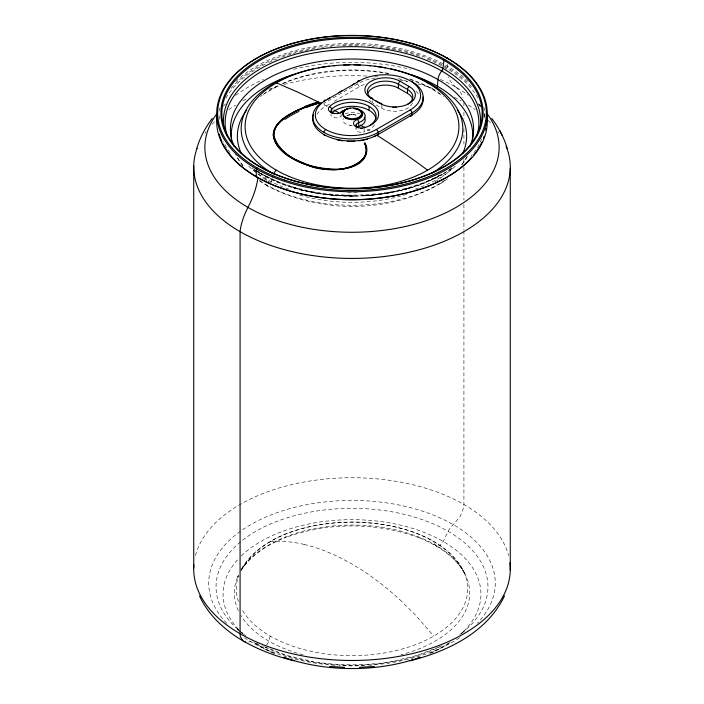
<?xml version="1.0" encoding="UTF-8"?>
<svg xmlns="http://www.w3.org/2000/svg" width="704" height="704" viewBox="0 0 704 704"><rect width="100%" height="100%" fill="white"/><g stroke="black" fill="none" stroke-linecap="round" stroke-linejoin="round"><path stroke-width="0.53" stroke-dasharray="3.52 2.64" d="M270.204 636.073L268.778 641.045A5.535 3.194 -60 0 1 268.039 642.84L267.379 643.914M271.234 181.958L272.14 179.001M238.498 575.203L237.609 577.016L238.542 575.106M241.278 569.659C264.695 531.494 314.758 522.095 356.321 522.113C396.73 523.706 445.887 535.022 465.3 574.614L459.457 565.286L461.586 568.049C450.762 553.423 434.562 543.91 417.903 537.31L418.678 537.627C376.121 522.025 327.879 522.025 285.322 537.627L286.097 537.31C269.43 543.902 253.238 553.423 242.414 568.049L246.365 563.042L240.918 570.689M467.386 156.411L460.997 165.968M461.525 633.468L463.998 631.321L459.765 634.612M260.489 96.554L262.17 95.242M444.673 180.866L448.606 177.971M450.938 168.872L442.983 173.958M266.578 184.844A2.684 1.549 -60 0 0 267.062 185.803C320.223 213.849 388.986 213.602 441.118 183.242M440.827 183.445L444.981 180.664M449.082 643.034L437.906 649.669L429.194 653.822M263.014 94.591L278.969 85.378M375.144 77.968A38.298 22.106 0 0 0 357.808 83.714L323.963 103.259A2.077 1.197 60 0 0 324.166 104.227L324.782 105.283A2.781 1.61 60 0 0 325.767 106.154L330.466 103.435M334.233 101.27L359.612 86.61A35.737 20.636 0 0 1 364.637 84.198M440.273 174.997C416.909 188.126 390.183 194.278 363.572 195.747L364.496 195.694C391.442 194.066 418.493 187.818 442.147 174.486L431.367 179.951L442.147 174.486M283.008 83.653L287.654 81.638C318.437 70.118 352.29 67.804 384.613 73.102M439.173 646.888L416.777 655.53L391.89 661.478L392.392 661.39C365.71 665.931 338.29 665.931 311.608 661.39L312.11 661.478L287.223 655.53L264.827 646.888M347.459 115.386L348.858 114.99M248.6 642.11L250.694 641.634A12.874 7.427 -60 0 1 251.073 641.564M388.238 193.002L390.764 192.553L376.35 194.718L363.572 195.747L381.85 194.005M350.434 114.761L349.298 114.946L350.205 114.805M270.204 541.622C281.582 540.654 293.058 541.86 304.163 544.421M352.264 114.655L351.129 114.708L352.07 114.673M364.232 195.756C329.164 197.446 292.864 191.787 261.923 174.522L258.192 172.163M354.314 196.046L335.826 195.457L354.314 196.046L339.768 195.756L326.682 194.586L327.65 194.718L315.762 193.002L300.256 189.684L315.762 193.002L327.65 194.718M353.021 114.69L354.094 114.761M350.293 125.374L351.182 125.462M308.845 191.69L317.671 193.327M354.886 114.884L355.854 115.069M385.616 73.242L388.828 73.911M304.225 190.617L282.647 183.955L264.15 175.234M436.621 546.198L435.961 545.89A5.535 3.194 -60 0 1 435.222 544.958L433.796 541.622M410.494 79.614L425.031 85.378L433.453 89.795L443.511 96.554M274.806 653.822L266.094 649.669L255.112 643.218M324.042 104.914L327.316 106.612M412.421 102.96A18.128 10.463 0 0 1 399.854 110.845A18.128 10.463 0 0 1 381.867 108.214L372.75 102.951L372.75 99.009M259.327 180.866L267.194 185.882A3.397 1.962 -60 0 0 269.245 185.363M256.37 170.306L263.278 174.689M256.837 171.292L253.062 168.872L257.338 171.609M257.69 171.829L261.923 174.522L257.497 171.697M264.035 175.164L264.334 175.366A9.891 5.711 -60 0 1 266.042 178.842M240.152 631.514L237.741 629.64L240.319 631.646M245.775 635.888L240.953 632.139L242.44 633.415M241.173 632.315L242.889 633.653L239.668 630.951M238.867 630.282L237.257 628.927L240.222 631.488M256.573 642.963L260.823 646.756A6.741 3.89 -60 0 0 264.238 646.738M399.837 599.65L414.973 614.557L433.796 636.073M478.43 103.919L480.753 106.163M243.003 165.968L238.471 159.658L235.435 153.947M479.204 105.046L480.339 106.885M484.062 113.802L484.792 116.626M484 113.432L485.003 117.392M266.024 178.851L266.394 182.846M356.004 128.242L356.013 129.052M463.918 102.423L463.918 106.814M463.918 112.306L463.918 118.897M463.918 128.788L463.918 144.17M463.918 159.544L463.918 162.844M463.918 167.235L463.918 200.191M463.918 204.582L463.918 229.856M463.918 230.947L463.918 504.486A15.902 9.178 -60 0 1 463.522 508.138L460.17 516.49L453.306 524.665A12.874 7.427 -60 0 0 448.114 531.309L443.177 541.482A6.741 3.89 -60 0 1 436.674 546.084M447.674 64.328L447.674 66.299A0.915 0.528 -60 0 1 446.996 67.355M381.867 104.271L381.867 108.214M364.135 128.99L364.135 131.947A5.421 3.133 0 0 1 358.116 131.71A5.421 3.133 0 0 1 356.189 128.418M341.044 114.338L341.044 116.31A5.421 3.133 0 0 1 334.567 117.709A5.421 3.133 0 0 1 330.977 114.294M451.889 167.974A126.878 73.251 0 0 1 252.111 167.974M261.07 173.404A3.423 1.971 -60 0 0 262.293 174.574A11.51 6.644 -60 0 1 263.023 174.733M440.15 174.944A128.568 74.228 0 0 1 263.85 174.944M235.849 81.47A135.309 78.118 0 0 1 238.128 79.35M240.513 77.273A135.309 78.118 0 0 1 468.151 81.47M219.006 111.25A134.35 77.563 0 0 1 220.158 107.316M231.15 88.352A134.35 77.563 0 0 1 352 44.669A134.35 77.563 0 0 1 472.85 88.352M483.842 107.316A134.35 77.563 0 0 1 484.994 111.25M316.985 114.488A35.737 20.636 0 0 1 325.767 106.154M341.044 116.31A12.945 7.471 0 0 1 341.422 115.958M345.057 113.828A12.945 7.471 0 0 1 359.753 113.942M374.554 124.846A23.795 13.737 0 0 1 364.135 131.947M398.314 78.646A38.298 22.106 0 0 1 409.42 82.377M357.808 83.714A2.077 1.197 60 0 0 358.01 84.682L358.626 85.738A2.781 1.61 60 0 0 359.612 86.61M241.771 568.594A115.676 66.783 0 0 1 419.804 534.741A115.676 66.783 0 0 1 419.804 642.963A115.676 66.783 0 0 1 241.771 609.11M238.436 601.577A115.676 66.783 0 0 1 238.436 576.127M240.926 570.548A117.691 67.945 0 0 1 431.341 542.81A117.691 67.945 0 0 1 400.858 654.817M303.142 654.817A117.691 67.945 0 0 1 240.926 615.454M238.41 610.764A117.691 67.945 0 0 1 238.41 575.23M241.314 555.94A128.938 74.439 0 0 1 419.311 530.622A128.938 74.439 0 0 1 461.252 633.653M450.164 642.382A128.938 74.439 0 0 1 430.874 653.004M273.126 653.004A128.938 74.439 0 0 1 253 641.81M242.748 633.653A128.938 74.439 0 0 1 241.314 632.298M238.498 629.438A128.938 74.439 0 0 1 238.498 558.8M267.326 643.861A6.741 3.89 -60 0 1 266.552 644.846M242.414 633.283A135.96 78.496 0 0 1 260.858 528.581A135.96 78.496 0 0 1 443.142 528.581A135.96 78.496 0 0 1 461.586 633.283M441.892 645.709A135.96 78.496 0 0 1 262.108 645.709M226.732 623.286A143.264 82.711 0 0 1 352 500.438A143.264 82.711 0 0 1 477.268 623.286M459.483 637.842A143.264 82.711 0 0 1 368.887 665.289M364.69 665.535A143.264 82.711 0 0 1 339.31 665.535M335.113 665.289A143.264 82.711 0 0 1 244.517 637.842M195.474 555.518A158.277 91.379 0 0 1 352 477.717A158.277 91.379 0 0 1 508.526 555.518M204.917 133.285A158.277 91.379 0 0 1 206.114 131.586M212.124 124.274A158.277 91.379 0 0 1 215.864 120.419M228.782 109.683A158.277 91.379 0 0 1 235.594 105.116M242.854 100.857A158.277 91.379 0 0 1 247.641 98.331M269.157 89.17A158.277 91.379 0 0 1 279.11 85.923M284.082 84.498A158.277 91.379 0 0 1 367.259 76.085M374.81 76.613A158.277 91.379 0 0 1 378.03 76.903M400.013 79.966A158.277 91.379 0 0 1 407.51 81.462M417.903 83.952A158.277 91.379 0 0 1 434.843 89.17M454.406 97.354A158.277 91.379 0 0 1 461.146 100.857M468.406 105.116A158.277 91.379 0 0 1 475.218 109.683M488.136 120.419A158.277 91.379 0 0 1 491.876 124.274M497.886 131.586A158.277 91.379 0 0 1 499.083 133.285M455.99 87.331A47.062 27.166 -60 0 1 462.95 97.706M223.362 106.11A147.118 84.938 0 0 1 225.465 103.99M235.62 95.366A147.118 84.938 0 0 1 263.586 79.438M293.568 69.37A147.118 84.938 0 0 1 410.432 69.37M440.414 79.438A147.118 84.938 0 0 1 468.38 95.366M478.535 103.99A147.118 84.938 0 0 1 480.638 106.11M456.078 87.182A60.535 34.954 -60 0 1 448.166 76.718M446.098 69.599A60.535 34.954 -60 0 1 445.834 68.068M481.642 138.899A132.818 76.683 0 0 1 470.835 156.482M230.111 152.689A132.818 76.683 0 0 1 223.555 141.742M219.287 119.258A132.818 76.683 0 0 1 219.894 114.312M225.958 98.058A132.818 76.683 0 0 1 265.989 63.8M268.814 62.454A132.818 76.683 0 0 1 276.742 59.048M281.574 57.218A132.818 76.683 0 0 1 296.278 52.624M299.253 51.858A132.818 76.683 0 0 1 317.698 48.154M321.737 47.564A132.818 76.683 0 0 1 323.77 47.3M329.947 46.614A132.818 76.683 0 0 1 332.024 46.42M342.496 45.751A132.818 76.683 0 0 1 361.504 45.751M371.976 46.42A132.818 76.683 0 0 1 374.053 46.614M380.23 47.3A132.818 76.683 0 0 1 382.263 47.564M386.302 48.154A132.818 76.683 0 0 1 422.426 57.218M427.258 59.048A132.818 76.683 0 0 1 478.042 98.058M484.106 114.312A132.818 76.683 0 0 1 484.713 119.258M455.365 166.179A121.581 70.198 0 0 1 415.026 189.244M288.974 189.244A121.581 70.198 0 0 1 248.635 166.179M467.113 156.684A120.806 69.749 0 0 1 461.023 165.563M444.752 180.215A120.806 69.749 0 0 1 259.248 180.215M242.977 165.563A120.806 69.749 0 0 1 236.887 156.684M452.241 168.265A114.646 66.185 0 0 1 433.972 182.424M406.648 194.33A114.646 66.185 0 0 1 297.352 194.33M270.934 182.952A114.646 66.185 0 0 1 251.759 168.265M263.982 93.738A114.646 66.185 0 0 1 278.546 85.325M282.242 83.618A114.646 66.185 0 0 1 390.729 73.85M409.534 78.901A114.646 66.185 0 0 1 440.018 93.738M433.567 89.857A2.825 1.628 -60 0 1 433.066 89.346M434.94 89.734A3.414 1.971 -60 0 1 433.567 89.839M357.21 192.729A110.801 63.967 0 0 1 346.79 192.729M352.264 125.453A9.381 5.421 0 0 1 343.323 118.395M346.685 115.685A9.381 5.421 0 0 1 358.274 115.878M367.286 129.272A739.534 426.976 60 0 1 369.882 130.865M304.181 544.474A236.905 136.778 60 0 1 399.819 599.694M416.134 91.186A35.737 20.636 0 0 1 418.942 94.943M371.65 102.256A18.128 10.463 0 0 1 368.289 98.727M412.095 187.361L399.485 190.731L412.095 187.361M339.504 195.694L326.682 194.586L339.504 195.694M303.213 190.45L291.905 187.361L303.213 190.45"/><path stroke-width="1.06" d="M437.976 79.578L437.422 86.214A2.684 1.549 -60 0 1 436.938 87.727L436.806 87.956M273.372 133.285C275.123 122.54 285.938 116.618 294.598 111.786M442.913 68.411L444.03 60.412M196.821 148.456C199.883 137.535 205.489 127.424 212.274 118.386M504.495 595.857C487.247 632.386 447.471 651.508 410.115 660.757M277.631 124.546C284.786 116.098 295.161 111.258 305.166 107.087M283.844 118.879C276.461 123.517 270.794 133.505 275.625 141.865A57.86 34.329 -2 0 0 277.314 144.804L279.391 147.629M327.721 99L329.604 97.909M339.002 92.479L341.827 90.851M352.167 84.885L354.05 83.802M323.972 101.006A2.077 1.197 60 0 1 324.166 100.434L324.782 100.091A2.781 1.61 60 0 1 325.767 100.355L359.612 80.81A35.737 20.636 0 0 1 410.159 80.81A35.737 20.636 0 0 1 410.159 109.991A2.781 1.61 60 0 1 411.145 110.871L411.761 111.927A2.077 1.197 60 0 1 411.963 112.895L411.963 114.981A2.077 1.197 60 0 1 411.761 115.711L411.145 116.063A2.781 1.61 60 0 1 410.159 115.79M323.963 132.431A2.077 1.197 -60 0 1 324.166 131.463L324.782 130.407A2.781 1.61 -60 0 1 325.767 129.536A35.737 20.636 0 0 0 376.314 129.536L410.159 109.991M297.862 110.537L305.087 107.404M298.83 109.727L304.7 107.228M304.674 106.955C292.38 112.719 273.838 119.539 273.337 135.67C276.294 152.486 294.36 160.626 308.898 165.686C325.538 173.386 375.346 172.55 364.857 142.859A28.169 17.706 -1.2 0 1 366.326 146.071A31.794 20.02 -1.6 0 1 364.725 157.142C359.049 165.449 348.436 168.256 338.967 169.4M417.762 658.293L420.42 657.325M338.527 169.444C316.404 170.447 292.301 162.862 277.587 145.79A59.083 35.024 -1.8 0 1 275.246 141.874M374.282 666.486L359.454 667.33M344.546 667.33L329.718 666.486M293.885 660.757C276.742 656.55 260.005 650.47 244.622 641.749L243.047 640.904C224.858 630.238 208.366 615.305 199.505 595.857M244.684 641.775L245.599 642.03M311.106 165.994C328.178 171.23 351.78 172.682 364.188 157.379A31.266 19.686 -1.6 0 0 365.798 146.432M309.566 165.51L310.332 165.757M308.801 165.264L292.723 158.286M283.58 657.325L286.238 658.293M276.399 82.878L297.519 92.013L318.754 102.212M319.123 102.406L320.76 103.233M333.881 110.088L338.809 112.763M400.189 81.312L409.306 86.574A20.68 11.942 0 0 1 409.306 103.453A20.68 11.942 0 0 1 380.063 103.453L370.946 98.19A20.68 11.942 0 0 1 370.946 81.312A20.68 11.942 0 0 1 400.189 81.312A2.781 1.61 -60 0 0 399.194 82.183L398.587 83.239A2.077 1.197 -60 0 0 398.385 84.207L398.385 88.15L407.502 93.412A18.128 10.463 0 0 1 412.711 99.73M375.478 100.584L380.037 103.215M243.047 640.904L240.478 636.909A15.902 9.178 -60 0 1 240.082 633.723L240.082 231.66M491.726 118.386C498.511 127.433 504.117 137.535 507.17 148.456M499.858 130.742L502.119 135.458M510.268 168.256L510.268 570.319M407.502 93.412L407.502 89.47A2.077 1.197 -60 0 1 407.704 88.502L408.311 87.446A2.781 1.61 -60 0 1 409.306 86.574M369.09 106.383L369.09 110.326M364.382 143.255C373.331 158.69 350.759 169.18 337.691 169.171C314.134 169.224 281.952 161.04 273.909 135.925A36.335 21.762 -3.6 0 1 277.499 124.511M358.899 109.481L358.899 110.405M357.535 127.054A5.421 3.133 0 0 1 358.723 126.518L358.723 122.575A2.077 0.845 71.6 0 0 358.582 121.581L358.142 120.446A2.781 1.135 71.6 0 0 357.447 119.442A10.393 6.002 0 0 0 362.481 113.133A10.393 6.002 0 0 0 353.839 108.31M345.629 117.146L345.629 118.07M331.637 112.2L331.637 109.243A2.077 1.47 44.9 0 0 331.39 108.31L330.634 107.36A2.781 1.971 44.9 0 0 329.428 106.656A7.982 4.602 0 0 0 332.358 112.939A7.982 4.602 0 0 0 343.253 111.25A10.393 6.002 0 0 1 350.328 108.346M193.732 165.818L193.732 567.89M227.181 135.969A126.878 73.251 0 0 1 352 49.544A126.878 73.251 0 0 1 476.819 135.969M442.93 68.411A3.423 1.971 -60 0 1 441.707 70.99M441.716 71.007A11.51 6.644 -60 0 0 439.965 73.586L439.666 74.14A9.891 5.711 -60 0 0 437.958 79.587M223.934 127.477A128.568 74.228 0 0 1 352 46.675A128.568 74.228 0 0 1 480.066 127.477M487.018 116.486A135.309 78.118 0 0 1 352 199.654A135.309 78.118 0 0 1 216.982 116.486M257.004 177.047A0.915 0.528 -60 0 1 256.3 176.792L256.326 168.89A0.915 0.528 -60 0 1 257.004 167.834M486.306 120.226A134.35 77.563 0 0 1 486.244 125.242M485.945 128.242A134.35 77.563 0 0 1 485.628 130.24M484.158 136.171A134.35 77.563 0 0 1 483.498 138.125M481.923 141.97A134.35 77.563 0 0 1 473.484 155.346M471.539 157.626A134.35 77.563 0 0 1 339.178 199.443A134.35 77.563 0 0 1 222.992 143.871M222.077 141.97A134.35 77.563 0 0 1 219.261 134.2M444.013 60.412A0.933 0.537 -60 0 1 444.699 59.453M259.301 166.496A0.933 0.537 -60 0 1 259.987 166.663M446.996 58.133A0.915 0.528 -60 0 1 447.7 58.397M305.175 107.721A114.11 73.902 1.1 0 1 319.141 103.057M359.999 111.17A9.381 5.421 0 0 1 358.486 118.298A9.381 5.421 0 0 1 346.051 118.298A9.381 5.421 0 0 1 344.538 111.17M321.64 102.634A38.298 22.106 0 0 0 325.204 133.118A38.298 22.106 0 0 0 378.118 132.431L411.963 112.895A38.298 22.106 0 0 0 411.963 81.629M325.767 129.536A35.737 20.636 0 0 1 325.767 100.355M329.428 106.656A26.347 15.215 0 0 1 370.894 103.479A26.347 15.215 0 0 1 365.402 127.424A7.982 4.602 0 0 1 354.508 125.726A7.982 4.602 0 0 1 357.447 119.442M330.695 112.209A2.781 1.61 -60 0 1 331.69 111.936L332.306 112.288A2.077 1.197 -60 0 1 332.508 113.018M347.037 109.252A12.945 7.471 0 0 0 341.044 112.367A5.421 3.133 0 0 1 340.314 112.939M334.303 113.705A5.421 3.133 0 0 1 331.637 109.243A23.795 13.737 0 0 1 366.546 105.098A23.795 13.737 0 0 1 369.433 125.611M355.784 126.694A2.781 1.61 -60 0 1 356.77 126.421L357.386 126.764A2.077 1.197 -60 0 1 357.588 127.503M362.085 128.401A5.421 3.133 0 0 1 360.712 128.392M358.23 127.82A5.421 3.133 0 0 1 358.723 122.575A12.945 7.471 0 0 0 364.989 114.717A12.945 7.471 0 0 0 354.226 108.706M313.562 114.356A38.298 22.106 0 0 0 332.816 138.336A38.298 22.106 0 0 0 378.118 134.526L411.963 114.981A38.298 22.106 0 0 0 422.981 97.064M323.963 134.526A2.077 1.197 -60 0 0 324.166 135.256L324.782 135.599A2.781 1.61 -60 0 0 325.442 135.494M341.044 112.367A2.077 1.47 44.9 0 1 341.29 111.602L342.047 111.144A2.781 1.971 44.9 0 1 343.253 111.25M364.267 117.225A12.945 7.471 0 0 1 358.723 126.518M361.416 114.752A12.945 7.471 0 0 1 361.918 115.051M331.637 113.186A23.795 13.737 0 0 1 357.315 106.612A23.795 13.737 0 0 1 375.954 118.738M357.808 81.629A2.077 1.197 60 0 1 358.01 80.89L358.626 80.546A2.781 1.61 60 0 1 359.612 80.819M418.458 657.914A128.938 74.439 0 0 1 285.542 657.914M509.907 562.804A158.277 91.379 0 0 1 353.822 660.475A158.277 91.379 0 0 1 193.89 564.898M506.15 146.3A158.277 91.379 0 0 1 353.786 258.412A158.277 91.379 0 0 1 197.076 148.315M240.02 231.678A47.062 27.166 -60 0 1 248.01 207.407M487.018 113.59A147.118 84.938 0 0 1 352 232.267A147.118 84.938 0 0 1 216.982 113.59M257.902 178.253A60.535 34.954 -60 0 1 247.922 207.363M234.194 146.582A121.581 70.198 0 0 1 352 59.022A121.581 70.198 0 0 1 469.806 146.582M231.528 140.677A120.806 69.749 0 0 1 293.383 74.545M410.617 74.545A120.806 69.749 0 0 1 472.472 140.677M457.213 109.859A114.646 66.185 0 0 1 462.651 153.454M241.349 153.454A114.646 66.185 0 0 1 246.787 109.859M390.861 68.922A110.801 63.967 0 0 1 431.226 173.554M272.774 173.554A110.801 63.967 0 0 1 313.139 68.922M318.393 67.866A110.801 63.967 0 0 1 329.296 66.211M333.37 65.762A110.801 63.967 0 0 1 336.442 65.49M343.666 65.041A110.801 63.967 0 0 1 349.914 64.865M354.086 64.865A110.801 63.967 0 0 1 360.334 65.041M367.558 65.49A110.801 63.967 0 0 1 370.63 65.762M374.704 66.211A110.801 63.967 0 0 1 385.607 67.866M427.601 82.931A4.937 2.851 -60 0 1 430.39 83.547M273.61 174.064A4.937 2.851 -60 0 1 276.399 170.227M360.36 125.101A739.534 426.976 60 0 1 364.69 127.697M376.807 135.194A739.534 426.976 60 0 1 427.601 170.174M304.392 106.665A114.145 74.897 1.6 0 1 318.507 101.86M356.822 124.775A9.381 5.421 0 0 1 355.995 125.004M305.642 107.589A113.582 73.559 1.1 0 1 319.44 103.004M275.352 141.856A49.658 29.515 -2.3 0 1 273.53 136.717A39.635 23.637 -3.5 0 1 273.302 133.549M380.063 103.462A2.781 1.61 -60 0 1 381.049 103.189L381.665 103.532A2.077 1.197 -60 0 1 381.797 103.796M370.946 98.19A2.781 1.61 -60 0 1 371.932 97.926L372.548 98.27A2.077 1.197 -60 0 1 372.742 98.842M376.314 129.536A2.781 1.61 60 0 1 377.3 130.407L377.916 131.463A2.077 1.197 60 0 1 378.118 132.431L378.118 134.526A2.077 1.197 60 0 1 377.916 135.256L377.3 135.599A2.781 1.61 60 0 1 376.64 135.494M376.314 135.335A35.737 20.636 0 0 1 373.938 136.585M367.356 139.102A35.737 20.636 0 0 1 359.251 140.826M354.728 141.266A35.737 20.636 0 0 1 347.354 141.266M342.83 140.826A35.737 20.636 0 0 1 336.846 139.682M367.822 93.403A18.128 10.463 0 0 1 380.389 85.518A18.128 10.463 0 0 1 398.385 88.15M371.65 98.314A18.128 10.463 0 0 1 373.34 83.882A18.128 10.463 0 0 1 398.385 84.207L407.502 89.47A18.128 10.463 0 0 1 407.502 104.271M396.554 107.281A18.128 10.463 0 0 1 392.806 107.281M365.402 127.424A2.781 1.135 71.6 0 0 364.707 127.028L364.276 127.292A2.077 0.845 71.6 0 0 364.135 127.838M364.364 143.255A27.676 17.398 -1.2 0 1 365.825 146.423M304.806 107.105A113.582 74.536 1.6 0 1 318.806 102.353M294.51 111.716A98.463 63.078 0.5 0 1 298.742 109.657M293.066 158.083A66.431 38.922 -0.9 0 1 279.602 147.567M284.891 119.434A80.687 49.597 -1.7 0 1 298.945 111.461M275.634 174.39A130.152 75.143 0 0 0 481.457 121.299A130.152 75.143 0 0 0 298.91 44.933A130.152 75.143 0 0 0 275.634 174.39M275.079 174.24A131.102 75.689 0 0 0 482.398 120.771A131.102 75.689 0 0 0 298.522 43.85A131.102 75.689 0 0 0 275.079 174.24M272.606 176.906A135.309 78.118 0 0 0 486.578 121.722A135.309 78.118 0 0 0 296.815 42.328A135.309 78.118 0 0 0 272.606 176.906M284.83 180.127A134.35 77.563 0 0 0 486.35 112.957A134.35 77.563 0 0 0 284.83 45.778A134.35 77.563 0 0 0 284.83 180.127M347.574 117.999A9.381 5.421 0 0 0 361.645 113.309A9.381 5.421 0 0 0 347.574 108.618A9.381 5.421 0 0 0 347.574 117.999M289.265 176.51A106.92 61.732 0 0 0 458.348 132.898A106.92 61.732 0 0 0 308.387 70.162A106.92 61.732 0 0 0 289.265 176.51"/></g></svg>
